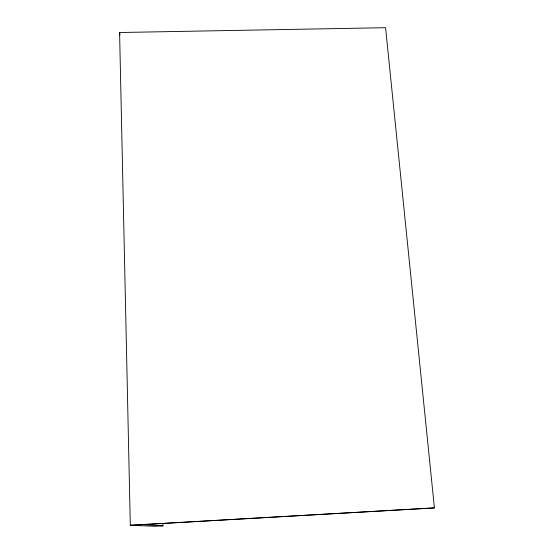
<?xml version="1.0" encoding="UTF-8"?>
<svg xmlns="http://www.w3.org/2000/svg" width="554" height="554" viewBox="0 0 554 554"><rect width="100%" height="100%" fill="white"/><g stroke="black" fill="none" stroke-linecap="round" stroke-linejoin="round"><path stroke-width="0.83" d="M162.904 523.315L162.98 525.85L155.078 526.3L130.308 525.254L119.588 32.513L385.577 27.7L434.412 507.907L131.243 525.296M130.308 525.254L434.412 507.907M143.188 524.61L162.98 525.85M119.588 32.513L119.989 34.937"/></g></svg>
